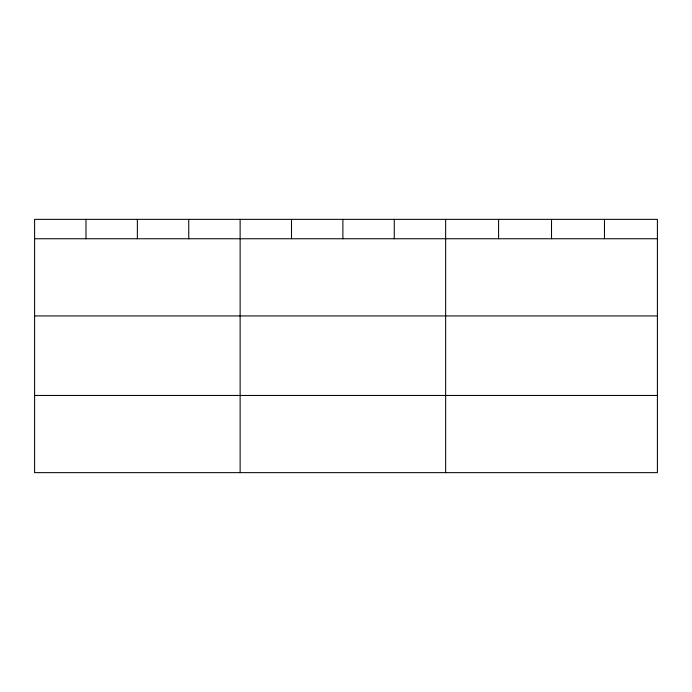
<?xml version="1.0" encoding="UTF-8"?>
<svg xmlns="http://www.w3.org/2000/svg" width="692" height="692" viewBox="0 0 692 692"><rect width="100%" height="100%" fill="white"/><g stroke="black" fill="none" stroke-linecap="round" stroke-linejoin="round"><path stroke-width="1.04" d="M657.4 315.933L657.4 219.355L34.6 219.355L34.6 472.645L657.4 472.645L657.4 315.933L34.6 315.933M34.6 238.749L657.4 238.749M34.6 395.461L657.4 395.461M604.462 219.355L604.462 238.749M551.524 219.355L551.524 238.749M498.586 219.355L498.586 238.749M445.648 219.355L445.648 472.645M394.267 219.355L394.267 238.749M342.886 219.355L342.886 238.749M291.505 219.355L291.505 238.749M240.124 219.355L240.124 472.645M188.743 219.355L188.743 238.749M137.362 219.355L137.362 238.749M85.981 219.355L85.981 238.749"/></g></svg>
